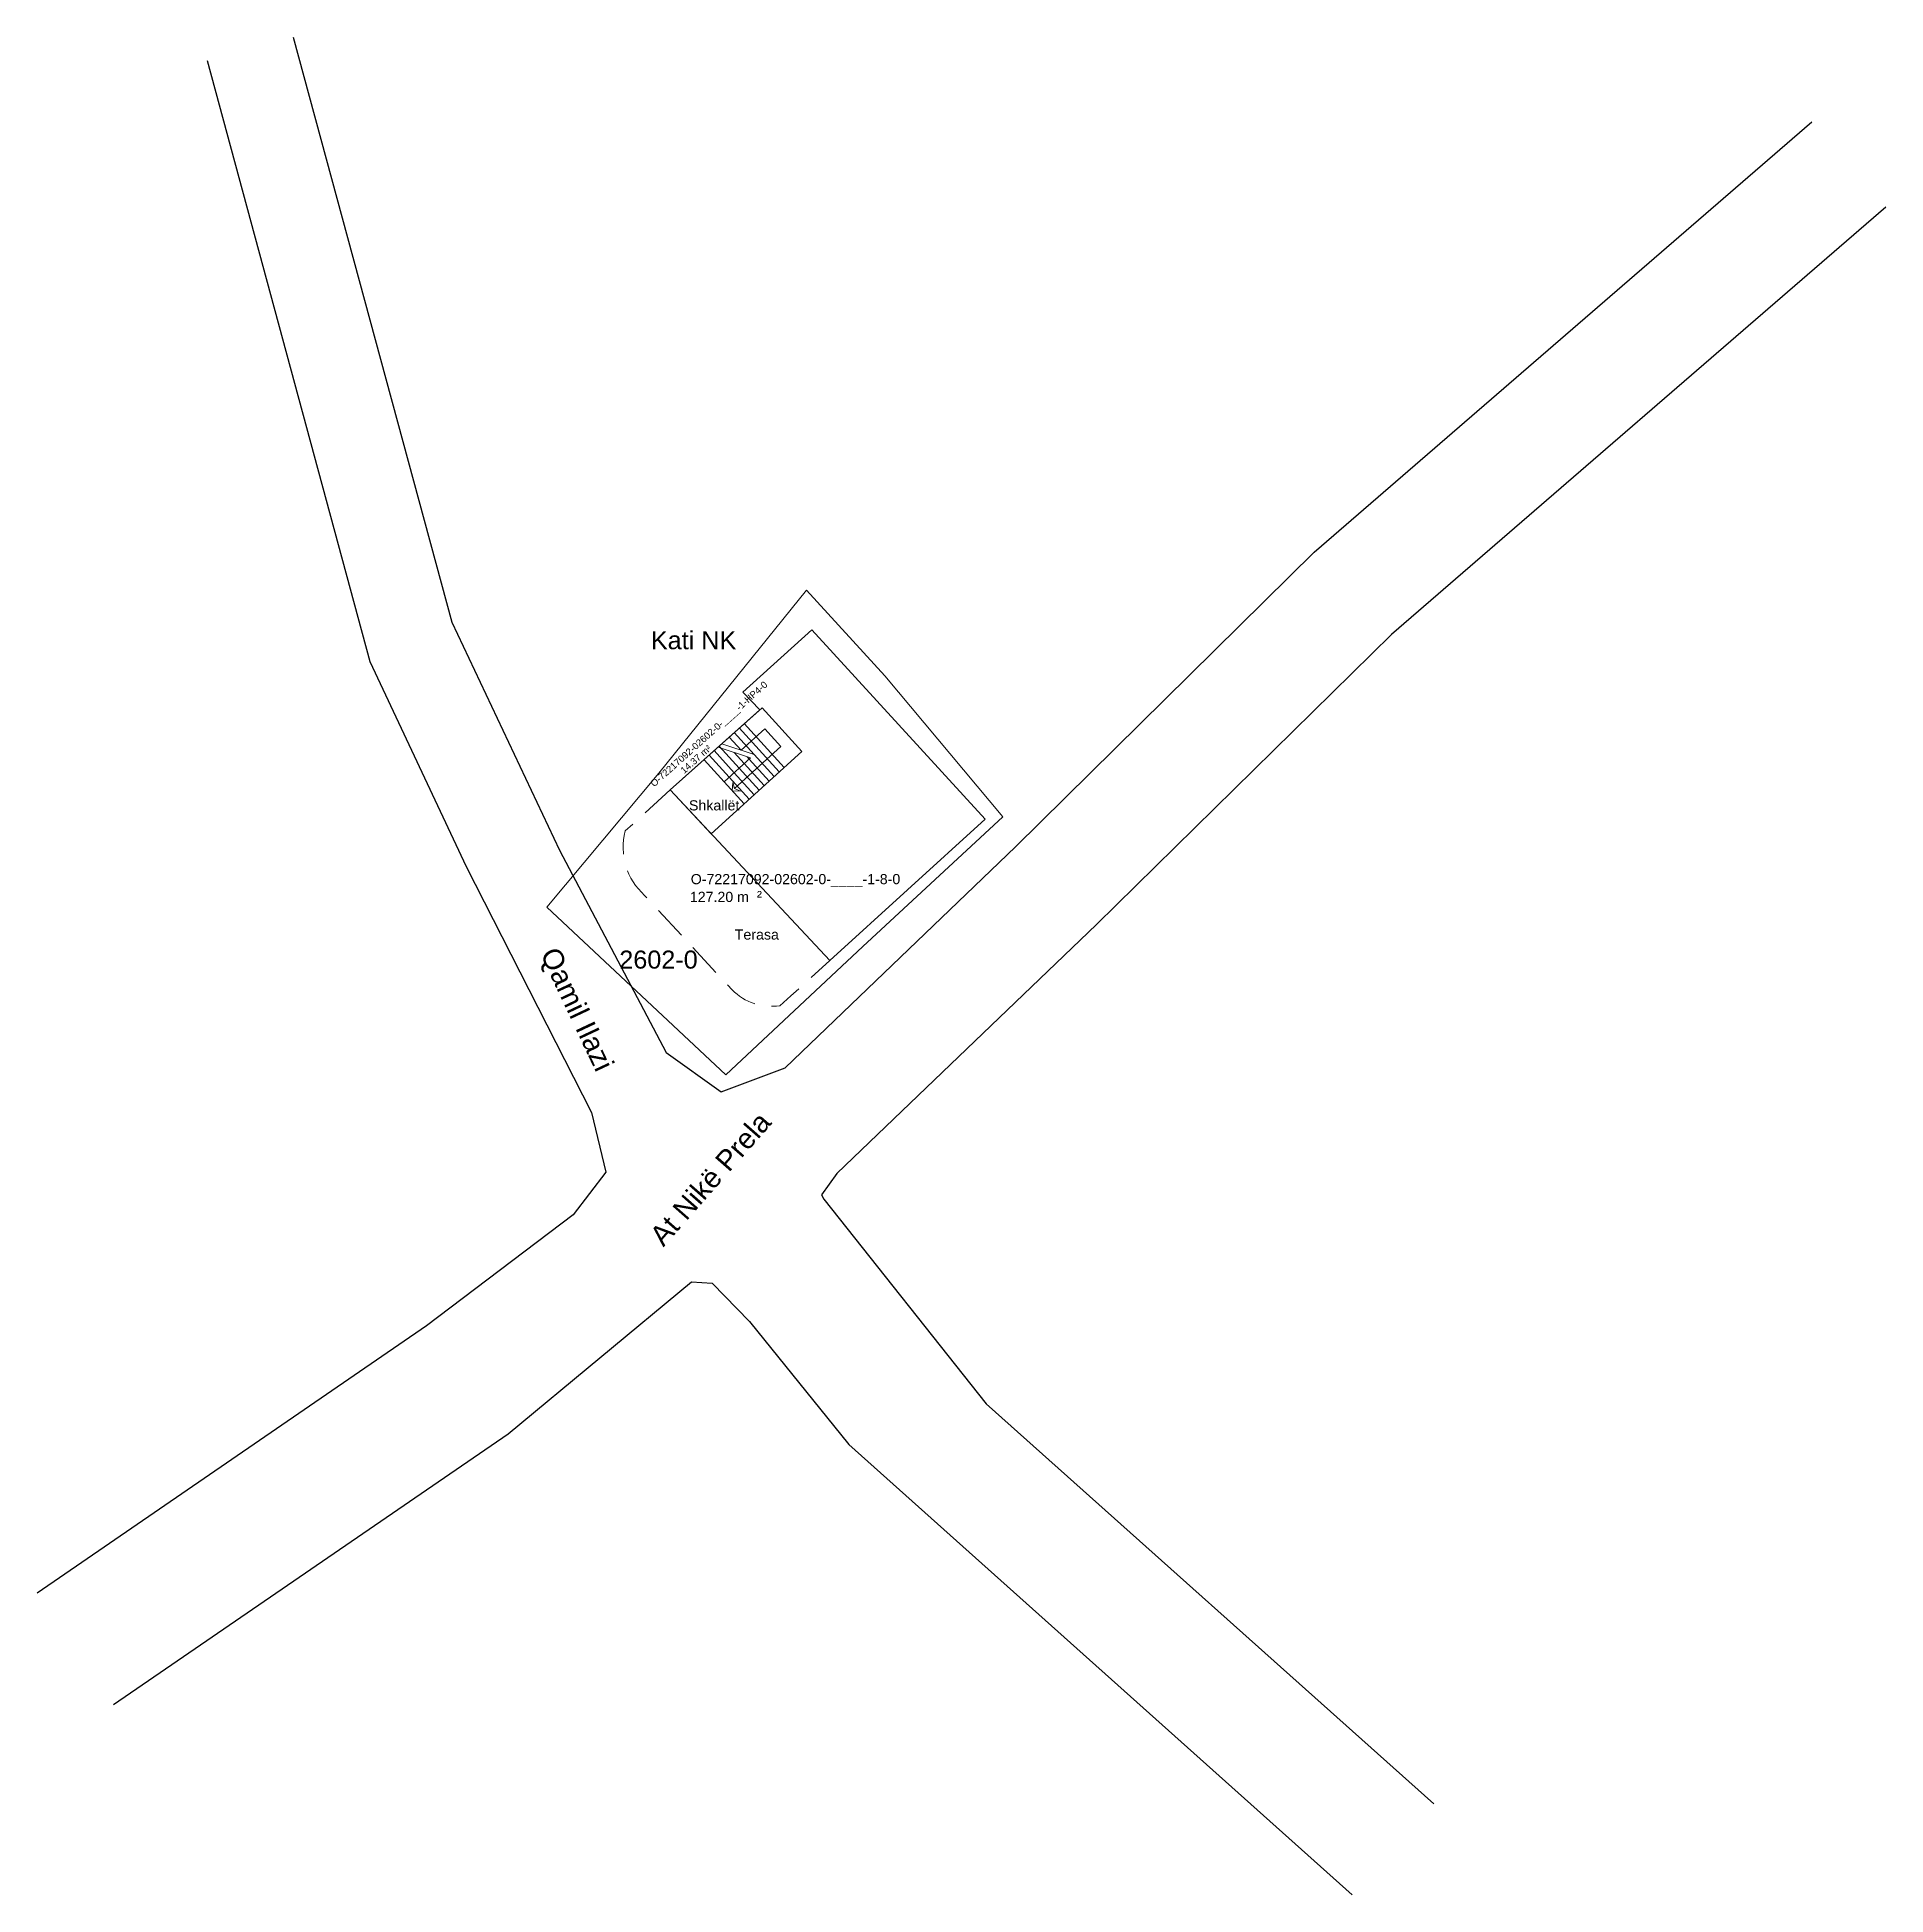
# Model space of a CAD drawing. Header units: metres. Extents: x 7513101.2 to 7513183.2, y 4691666.7 to 4691749.2.
import ezdxf
from ezdxf.enums import TextEntityAlignment as Align

# ---------------------------------------------------------------- set-up
doc = ezdxf.new("R2010")
doc.units = ezdxf.units.M
doc.linetypes.add('DASHED', pattern=[0.75, 0.5, -0.25])
for name, color, linetype in [('Asfallt', 8, 'Continuous'), ('Etazha', 7, 'Continuous'), ('Nr Parceles Baze', 7, 'Continuous')]:
    doc.layers.add(name, color=color, linetype=linetype)
for name, color, linetype, lineweight in [('emrat e rrugeve', 7, 'Continuous', 0), ('kati 3', 7, 'Continuous', 0), ('kati 3 terasa', 7, 'DASHED', 0), ('Muret', 7, 'Continuous', 0), ('Parcela baze', 7, 'Continuous', 0)]:
    doc.layers.add(name, color=color, linetype=linetype, lineweight=lineweight)
doc.styles.get("Standard").update_dxf_attribs({"font": 'arial.ttf'})

msp = doc.modelspace()

# ---------------------------------------------------------------- linework, layer by layer
at = {"layer": 'Asfallt'}
for points, elevation in [([(7513112.553, 4691749.169), (7513119.586, 4691723.213), (7513124.365, 4691713.098), (7513129.1, 4691704.123), (7513131.532, 4691702.371), (7513134.384, 4691703.44), (7513144.601, 4691713.246), (7513157.838, 4691726.317), (7513179.927, 4691745.411)], 574.59), ([(7513112.553, 4691749.169), (7513119.586, 4691723.213), (7513124.365, 4691713.098), (7513129.1, 4691704.123), (7513131.532, 4691702.371), (7513134.384, 4691703.44), (7513144.601, 4691713.246), (7513157.838, 4691726.317), (7513179.927, 4691745.411)], 574.59), ([(7513108.735, 4691748.134), (7513115.96, 4691721.468), (7513120.229, 4691712.364), (7513125.791, 4691701.453), (7513126.424, 4691698.811), (7513124.972, 4691696.911), (7513118.464, 4691691.986), (7513101.197, 4691680.127)], 574.641), ([(7513108.735, 4691748.134), (7513115.96, 4691721.468), (7513120.229, 4691712.364), (7513125.791, 4691701.453), (7513126.424, 4691698.811), (7513124.972, 4691696.911), (7513118.464, 4691691.986), (7513101.197, 4691680.127)], 574.641), ([(7513183.203, 4691741.621), (7513161.27, 4691722.668), (7513148.195, 4691709.801), (7513136.672, 4691698.744), (7513135.986, 4691697.808), (7513136.091, 4691697.604), (7513143.3, 4691688.534), (7513163.15, 4691670.785)], 575.009), ([(7513183.203, 4691741.621), (7513161.27, 4691722.668), (7513148.195, 4691709.801), (7513136.672, 4691698.744), (7513135.986, 4691697.808), (7513136.091, 4691697.604), (7513143.3, 4691688.534), (7513163.15, 4691670.785)], 575.009), ([(7513104.59, 4691675.186), (7513122.085, 4691687.202), (7513130.218, 4691693.937), (7513131.144, 4691693.888), (7513132.795, 4691692.189), (7513137.197, 4691686.719), (7513159.536, 4691666.744)], 574.229)]:
    msp.add_lwpolyline(points, dxfattribs=dict(at, elevation=elevation))
at = {"layer": 'kati 3', "elevation": 629.3, "flags": 128}
msp.add_lwpolyline([(7513129.28, 4691715.768), (7513136.36, 4691708.202), (7513143.253, 4691714.464), (7513135.568, 4691722.874), (7513132.501, 4691720.099), (7513133.257, 4691719.323)], close=True, dxfattribs=at)
at = {"layer": 'kati 3 terasa', "ltscale": 3, "elevation": 629.3, "flags": 128}
msp.add_lwpolyline([(7513129.28, 4691715.768), (7513127.698, 4691714.331), (7513127.278, 4691713.948, 0.27925), (7513128.142, 4691711.089), (7513132.024, 4691706.895, 0.238515), (7513134.144, 4691706.194), (7513134.631, 4691706.635), (7513136.36, 4691708.202)], format="xyb", dxfattribs=at)
at = {"layer": 'Muret'}
for p, q in [((7513132.34, 4691718.52, 623.174), (7513134.115, 4691716.566, 623.174)), ((7513132.562, 4691718.722, 623.174), (7513134.338, 4691716.768, 623.174)), ((7513131.401, 4691717.666, 623.174), (7513132.836, 4691717.187, 623.174)), ((7513131.452, 4691717.713, 623.174), (7513132.34, 4691716.736, 623.174)), ((7513131.57, 4691717.82, 623.174), (7513133.006, 4691717.341, 623.174)), ((7513131.896, 4691718.116, 623.174), (7513132.424, 4691717.535, 623.174)), ((7513132.118, 4691718.318, 623.174), (7513133.893, 4691716.364, 623.174)), ((7513130.786, 4691717.108, 623.174), (7513131.674, 4691716.131, 623.174)), ((7513131.008, 4691717.31, 623.174), (7513131.896, 4691716.333, 623.174)), ((7513131.23, 4691717.511, 623.174), (7513132.118, 4691716.534, 623.174)), ((7513131.674, 4691716.131, 623.174), (7513132.836, 4691717.187, 623.174)), ((7513132.117, 4691717.427, 623.174), (7513132.562, 4691716.938, 623.174)), ((7513132.562, 4691716.938, 623.174), (7513133.449, 4691715.961, 623.174)), ((7513132.699, 4691717.233, 623.174), (7513132.784, 4691717.139, 623.174)), ((7513132.784, 4691717.139, 623.174), (7513133.671, 4691716.162, 623.174)), ((7513131.674, 4691716.131, 623.174), (7513132.561, 4691715.154, 623.174)), ((7513131.896, 4691716.333, 623.174), (7513132.783, 4691715.356, 623.174)), ((7513132.118, 4691716.534, 623.174), (7513133.005, 4691715.557, 623.174)), ((7513132.34, 4691716.736, 623.174), (7513133.227, 4691715.759, 623.174))]:
    msp.add_line(p, q, dxfattribs=at)
at = {"layer": 'Muret', "elevation": 623.174, "flags": 128}
msp.add_lwpolyline([(7513135.115, 4691717.474), (7513131.098, 4691713.825), (7513129.28, 4691715.768), (7513133.355, 4691719.411)], close=True, dxfattribs=at)
at = {"layer": 'Muret', "elevation": 623.174}
for points in [[(7513132.424, 4691717.535), (7513133.47, 4691718.486), (7513134.189, 4691717.694), (7513132.135, 4691715.828)], [(7513132.033, 4691715.735), (7513132.051, 4691716.101), (7513132.135, 4691715.828)], [(7513132.033, 4691715.735), (7513132.4, 4691715.717), (7513132.135, 4691715.828)]]:
    msp.add_lwpolyline(points, dxfattribs=at)
at = {"layer": 'Parcela baze', "linetype": 'Continuous', "elevation": 574.793}
msp.add_lwpolyline([(7513137.819, 4691708.828), (7513144.039, 4691714.578), (7513138.8, 4691720.827), (7513135.33, 4691724.637), (7513128.779, 4691716.508), (7513123.799, 4691710.569), (7513131.739, 4691703.129), (7513137.819, 4691708.828)], close=True, dxfattribs=at)
msp.add_lwpolyline([(7513137.819, 4691708.828), (7513144.039, 4691714.578), (7513138.8, 4691720.827), (7513135.33, 4691724.637), (7513128.779, 4691716.508), (7513123.799, 4691710.569), (7513131.739, 4691703.129), (7513137.819, 4691708.828)], close=True, dxfattribs=at)

# ---------------------------------------------------------------- texts
at = {"layer": 'emrat e rrugeve'}
for s, rotation, p in [('Qamil Ilazi', 295.24245, (7513125.161, 4691706.038)), ('At Nikë Prela', 48.75369, (7513131.056, 4691698.517))]:
    msp.add_text(s, height=0.9, rotation=rotation, dxfattribs=at).set_placement(p, align=Align.MIDDLE_CENTER)
at = {"layer": 'Etazha'}
for s, height, p in [('Kati NK', 0.8, (7513128.421, 4691722.011)), ('Shkallët', 0.45, (7513130.111, 4691714.86)), ('O-72217092-02602-0-____-1-8-0', 0.45, (7513130.189, 4691711.586)), ('127.20 m', 0.45, (7513130.151, 4691710.798)), ('²', 0.487, (7513133.122, 4691710.798)), ('Terasa', 0.45, (7513132.143, 4691709.127))]:
    msp.add_text(s, height=height, dxfattribs=at).set_placement(p)
for s, p in [('O-72217092-02602-0-____-1-HP4-0', (7513128.566, 4691715.883, 623.174)), ('14.37 m²', (7513129.9, 4691716.467, 623.174))]:
    msp.add_text(s, height=0.3, rotation=41.7438, dxfattribs=at).set_placement(p)
at = {"layer": 'Nr Parceles Baze'}
msp.add_text('2602-0', height=0.8, dxfattribs=at).set_placement((7513128.759, 4691708.241, -45.319), align=Align.MIDDLE_CENTER)

doc.saveas('drawing.dxf')
